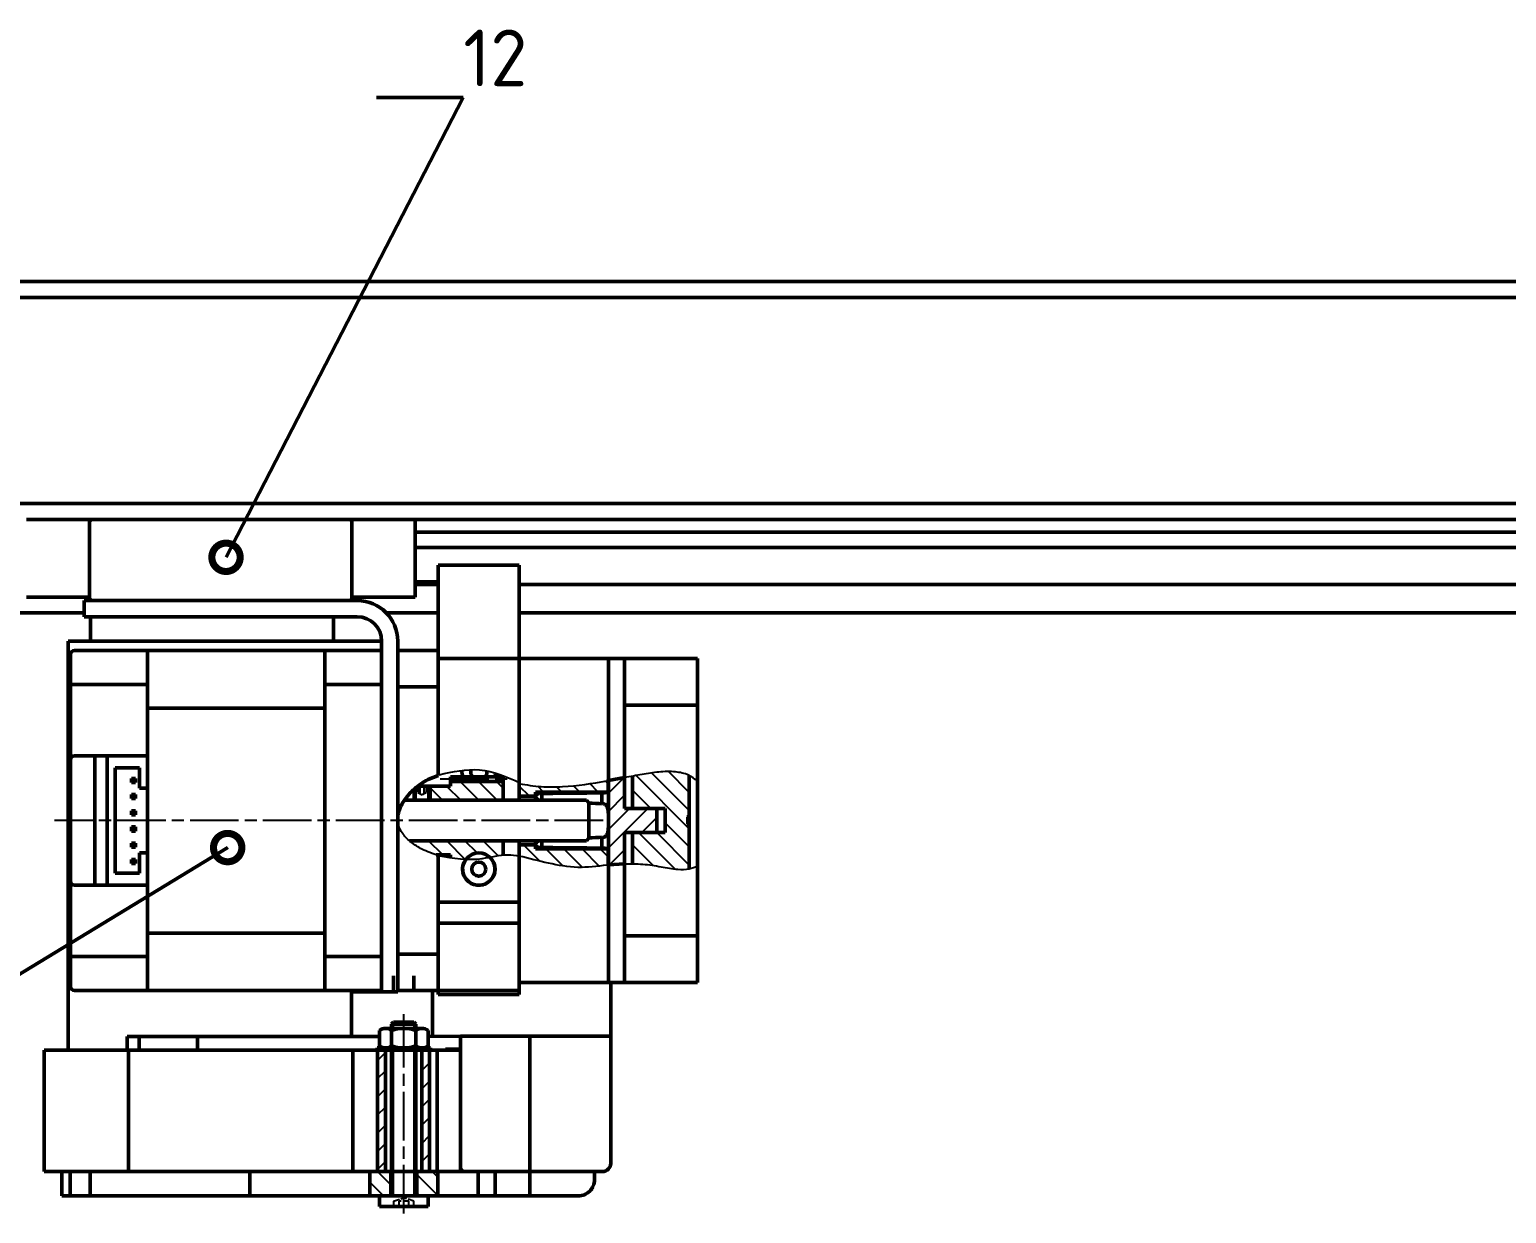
# Model space of a CAD drawing. Header units: millimetres. Extents: x -1615 to 4166, y 5 to 3174.
# Drawn here: x 2804.5 to 2986.9, y 1743.8 to 1889.9 of the extents above; entities that cross this region are included whole.
import ezdxf
from ezdxf import colors
from ezdxf.entities.mleader import LeaderData, LeaderLine
from ezdxf.math import Vec2, Vec3

# ---------------------------------------------------------------- set-up
doc = ezdxf.new("R2010")
doc.units = ezdxf.units.MM
doc.header["$LTSCALE"] = 0.25
doc.linetypes.add('ACAD_ISO02W100', pattern=[15, 12, -3])
doc.linetypes.add('ACAD_ISO08W100', pattern=[36, 24, -3, 6, -3])
doc.layers.get('0').update_dxf_attribs({"lineweight": 50})
for name, color, linetype, lineweight in [('AM_4', 3, 'Continuous', 25), ('duong tam', 2, 'ACAD_ISO08W100', 25), ('Hatch', 5, 'Continuous', 25), ('Net dam', 7, 'Continuous', 50), ('net manh', 3, 'Continuous', 25), ('netdut', 6, 'ACAD_ISO02W100', 25)]:
    doc.layers.add(name, color=color, linetype=linetype, lineweight=lineweight)
doc.styles.add('tieng viet', font='')
doc.styles.get('tieng viet').set_extended_font_data('TCVN 7284')
pattern_1 = [(135, (8.4848, 30.4852), (-1.122532, -1.122532), [])]
pattern_2 = [(45, (8.4848, 30.4852), (-1.122532, 1.122532), [])]

# ---------------------------------------------------------------- blocks, each defined once
blk = doc.blocks.new('_DotSmall')
at = {"color": 0, "linetype": 'ByBlock', "const_width": 0.5}
blk.add_lwpolyline([(-0.0625, 0, 1), (0.0625, 0, 1)], format="xyb", close=True, dxfattribs=at)

msp = doc.modelspace()

# ---------------------------------------------------------------- hatches: boundary and pattern name
at = {"layer": 'Hatch'}
h = msp.add_hatch(dxfattribs=at)
h.set_pattern_fill('ANSI31', color=256, scale=0.5, angle=90)
h.set_pattern_definition(pattern_1)
edge = h.paths.add_edge_path()
edge.add_spline(control_points=[(2885.992, 1797.857), (2885.962, 1797.872), (2885.443, 1798.128), (2884.155, 1798.38), (2882.217, 1798.331), (2880.457, 1798.047), (2879.383, 1797.854), (2878.992, 1797.783)], knot_values=[0.1301017, 0.1301017, 0.1301017, 0.1301017, 0.1410395, 0.3187931, 0.5402686, 0.7630691, 0.8909652, 0.8909652, 0.8909652, 0.8909652], degree=3, periodic=0)
edge.add_line((2878.992, 1797.783), (2878.992, 1793.805))
edge.add_line((2878.992, 1793.805), (2881.992, 1793.805))
edge.add_line((2881.992, 1793.805), (2882.992, 1793.805))
edge.add_line((2882.992, 1793.805), (2882.992, 1790.805))
edge.add_line((2882.992, 1790.805), (2878.992, 1790.805))
edge.add_line((2878.992, 1790.805), (2878.992, 1786.969))
edge.add_spline(control_points=[(2877.992, 1786.976), (2878.748, 1786.975), (2880.263, 1786.973), (2882.452, 1786.606), (2884.33, 1786.272), (2885.533, 1786.237), (2885.987, 1786.34), (2885.992, 1786.341)], knot_values=[0, 0, 0, 0, 0.248417, 0.4973716, 0.7273998, 0.8807492, 0.8824121, 0.8824121, 0.8824121, 0.8824121], degree=3, periodic=0)
edge.add_line((2885.992, 1786.341), (2885.992, 1791.713))
edge.add_line((2885.992, 1791.713), (2885.892, 1791.813))
edge.add_line((2885.892, 1791.813), (2885.792, 1791.913))
edge.add_line((2885.792, 1791.913), (2885.792, 1792.696))
edge.add_line((2885.792, 1792.696), (2885.892, 1792.796))
edge.add_line((2885.892, 1792.796), (2885.992, 1792.896))
edge.add_line((2885.992, 1792.896), (2885.992, 1797.857))
h = msp.add_hatch(dxfattribs=at)
h.set_pattern_fill('ANSI31', color=256, scale=0.5, angle=90)
h.set_pattern_definition(pattern_1)
h.paths.add_polyline_path([(2862.998, 1797.127), (2856.498, 1797.127), (2856.498, 1796.555), (2853.998, 1796.555), (2853.998, 1794.805), (2854.998, 1794.805), (2862.998, 1794.801)])
h = msp.add_hatch(dxfattribs=at)
h.set_pattern_fill('ANSI31', color=256, scale=0.5, angle=90)
h.set_pattern_definition(pattern_1)
edge = h.paths.add_edge_path()
edge.add_spline(control_points=[(2875.998, 1797.228), (2875.996, 1797.228), (2875.992, 1797.227), (2875.959, 1797.221), (2875.909, 1797.212), (2875.853, 1797.202), (2875.814, 1797.195), (2875.798, 1797.192)], knot_values=[0, 0, 0, 0, 0.2100237, 0.4199856, 0.6314518, 0.8461478, 1, 1, 1, 1], degree=3, periodic=0)
edge.add_spline(control_points=[(2875.798, 1797.192), (2873.983, 1796.89), (2871.301, 1796.443), (2867.662, 1796.422), (2865.896, 1796.707), (2864.998, 1796.852)], knot_values=[0, 0, 0, 0, 0.5070392, 0.7493801, 1, 1, 1, 1], degree=3, periodic=0)
edge.add_line((2864.998, 1796.852), (2864.998, 1795.305))
edge.add_line((2864.998, 1795.305), (2866.998, 1795.305))
edge.add_line((2866.998, 1795.305), (2866.998, 1795.805))
edge.add_line((2866.998, 1795.805), (2875.97, 1795.805))
edge.add_line((2875.97, 1795.805), (2875.97, 1797.223))
h = msp.add_hatch(dxfattribs=at)
h.set_pattern_fill('ANSI31', color=256, scale=0.5)
h.set_pattern_definition(pattern_2)
h.paths.add_polyline_path([(2881.992, 1793.805), (2877.992, 1793.805), (2877.992, 1797.598), (2875.992, 1797.227), (2875.992, 1786.815), (2877.992, 1786.976), (2877.992, 1790.805), (2881.992, 1790.805)])
h = msp.add_hatch(dxfattribs=at)
h.set_pattern_fill('ANSI31', color=256, scale=0.5, angle=90)
h.set_pattern_definition(pattern_1)
edge = h.paths.add_edge_path()
edge.add_spline(control_points=[(2851.998, 1796.151), (2851.553, 1795.748), (2851.15, 1795.302), (2850.809, 1794.805)], knot_values=[0.2844095, 0.2844095, 0.2844095, 0.2844095, 0.5287132, 0.5287132, 0.5287132, 0.5287132], degree=3, periodic=0)
edge.add_line((2850.809, 1794.805), (2851.998, 1794.805))
edge.add_line((2851.998, 1794.805), (2851.998, 1796.151))
h = msp.add_hatch(dxfattribs=at)
h.set_pattern_fill('ANSI31', color=256, scale=0.5, angle=90)
h.set_pattern_definition(pattern_1)
edge = h.paths.add_edge_path()
edge.add_line((2862.998, 1789.805), (2851.428, 1789.805))
edge.add_spline(control_points=[(2851.428, 1789.805), (2851.504, 1789.739), (2851.981, 1789.342), (2853.049, 1788.66), (2854.138, 1788.264), (2854.743, 1788.055)], knot_values=[0.0397293, 0.0397293, 0.0397293, 0.0397293, 0.0842436, 0.3131026, 0.5952451, 0.5952451, 0.5952451, 0.5952451], degree=3, periodic=0)
edge.add_line((2854.743, 1788.055), (2854.998, 1788.055))
edge.add_line((2854.998, 1788.055), (2856.498, 1788.055))
edge.add_line((2856.498, 1788.055), (2856.498, 1787.735))
edge.add_spline(control_points=[(2856.498, 1787.735), (2857.143, 1787.646), (2857.787, 1787.574), (2858.429, 1787.545)], knot_values=[1.4985494, 1.4985494, 1.4985494, 1.4985494, 3.430884, 3.430884, 3.430884, 3.430884], degree=3, periodic=0)
edge.add_arc((2859.998, 1786.305), 2, 47.19786, 141.6906, ccw=False)
edge.add_spline(control_points=[(2861.357, 1787.772), (2861.904, 1787.877), (2862.451, 1787.991), (2862.998, 1788.041)], knot_values=[6.3790386, 6.3790386, 6.3790386, 6.3790386, 8.0378511, 8.0378511, 8.0378511, 8.0378511], degree=3, periodic=0)
edge.add_line((2862.998, 1788.041), (2862.998, 1789.805))
h = msp.add_hatch(dxfattribs=at)
h.set_pattern_fill('ANSI31', color=256, scale=0.5, angle=90)
h.set_pattern_definition(pattern_1)
edge = h.paths.add_edge_path()
edge.add_line((2875.97, 1788.805), (2866.998, 1788.805))
edge.add_line((2866.998, 1788.805), (2866.998, 1789.305))
edge.add_line((2866.998, 1789.305), (2864.998, 1789.305))
edge.add_line((2864.998, 1789.305), (2864.998, 1787.92))
edge.add_spline(control_points=[(2864.998, 1787.92), (2866.199, 1787.609), (2868.569, 1786.993), (2872.199, 1786.34), (2874.602, 1786.643), (2875.798, 1786.794)], knot_values=[0, 0, 0, 0, 0.3403778, 0.6716526, 1, 1, 1, 1], degree=3, periodic=0)
edge.add_spline(control_points=[(2875.798, 1786.794), (2875.821, 1786.797), (2875.866, 1786.801), (2875.926, 1786.808), (2875.97, 1786.812), (2875.987, 1786.814), (2875.992, 1786.815)], knot_values=[0, 0, 0, 0, 0.2157916, 0.4316101, 0.6468665, 0.8330296, 0.8330296, 0.8330296, 0.8330296], degree=3, periodic=0)
edge.add_line((2875.97, 1786.812), (2875.97, 1788.805))
h = msp.add_hatch(dxfattribs=at)
h.set_pattern_fill('ANSI31', color=256, scale=0.5)
h.set_pattern_definition(pattern_2)
h.paths.add_polyline_path([(2848.48, 1763.96), (2847.503, 1763.96), (2847.504, 1748.96), (2848.481, 1748.96)])
h = msp.add_hatch(dxfattribs=at)
h.set_pattern_fill('ANSI31', color=256, scale=0.5)
h.set_pattern_definition(pattern_2)
h.paths.add_polyline_path([(2853.93, 1763.96), (2852.98, 1763.96), (2852.981, 1748.96), (2853.931, 1748.96)])
h = msp.add_hatch(dxfattribs=at)
h.set_pattern_fill('ANSI31', color=256, scale=0.5, angle=90)
h.set_pattern_definition(pattern_1)
h.paths.add_polyline_path([(2849.131, 1748.96), (2848.481, 1748.96), (2848.481, 1748.96), (2847.504, 1748.96), (2846.531, 1748.96), (2846.531, 1745.96), (2849.131, 1745.96)])
h = msp.add_hatch(dxfattribs=at)
h.set_pattern_fill('ANSI31', color=256, scale=0.5, angle=90)
h.set_pattern_definition(pattern_1)
h.paths.add_polyline_path([(2854.93, 1748.96), (2853.931, 1748.96), (2853.931, 1748.96), (2852.981, 1748.96), (2852.331, 1748.96), (2852.331, 1745.96), (2854.93, 1745.96)])

# ---------------------------------------------------------------- linework, layer by layer
at = {"layer": 'AM_4'}
for points in [[(2855.095, 1797.949), (2860.087, 1798.561), (2865.095, 1796.96)], [(2854.998, 1787.967), (2860.45, 1787.618), (2863.592, 1788.067), (2864.998, 1787.92)]]:
    msp.add_spline(points, degree=3, dxfattribs=at)
for points, knots in [([(2886.992, 1797.188), (2886.642, 1797.452), (2885.852, 1798.048), (2884.155, 1798.38), (2882.217, 1798.331), (2880.121, 1797.992), (2878.716, 1797.732), (2877.992, 1797.598)], [0, 0, 0, 0, 0.1410395, 0.3187931, 0.5402686, 0.7630691, 1, 1, 1, 1]), ([(2864.998, 1796.852), (2865.896, 1796.707), (2867.662, 1796.422), (2871.301, 1796.443), (2873.983, 1796.89), (2875.798, 1797.192)], [0, 0, 0, 0, 0.2506199, 0.4929608, 1, 1, 1, 1]), ([(2854.998, 1787.967), (2854.308, 1788.204), (2853.125, 1788.611), (2851.663, 1789.546), (2850.743, 1790.435), (2850.189, 1791.304), (2850.061, 1791.833), (2849.998, 1792.091)], [0, 0, 0, 0, 0.32187177, 0.55073076, 0.76086967, 0.88331748, 1, 1, 1, 1]), ([(2875.798, 1786.794), (2874.602, 1786.643), (2872.199, 1786.34), (2868.569, 1786.993), (2866.199, 1787.609), (2864.998, 1787.92)], [0, 0, 0, 0, 0.3283474, 0.6596222, 1, 1, 1, 1]), ([(2877.992, 1786.976), (2878.748, 1786.975), (2880.263, 1786.973), (2882.452, 1786.606), (2884.33, 1786.272), (2885.9, 1786.226), (2886.659, 1786.565), (2886.992, 1786.713)], [0, 0, 0, 0, 0.248417, 0.4973716, 0.7273998, 0.8807492, 1, 1, 1, 1])]:
    msp.add_open_spline(points, degree=3, knots=knots, dxfattribs=at)
at = {"layer": 'duong tam'}
for p, q in [((2855.248, 1797.455), (2864.248, 1797.455)), ((2875.348, 1792.305), (2807.598, 1792.305)), ((2850.731, 1763.96), (2850.731, 1768.383)), ((2850.731, 1743.795), (2850.731, 1763.96))]:
    msp.add_line(p, q, dxfattribs=at)
at = {"layer": 'Net dam'}
for p, q in [((2643.867, 1858.852), (3042.771, 1858.852)), ((2643.867, 1856.852), (3042.771, 1856.852)), ((2689.521, 1831.455), (3043.271, 1831.455)), ((2804.14, 1829.455), (2811.94, 1829.455)), ((2811.94, 1829.455), (2812.14, 1829.455)), ((2812.14, 1829.455), (2811.94, 1829.255)), ((2811.94, 1829.455), (2811.94, 1829.255)), ((2811.94, 1829.255), (2811.94, 1829.055)), ((2811.94, 1820.785), (2811.94, 1829.055)), ((2812.14, 1829.455), (2844.14, 1829.455)), ((2844.14, 1829.455), (2844.34, 1829.455)), ((2844.34, 1829.255), (2844.14, 1829.455)), ((2844.34, 1829.255), (2844.34, 1829.455)), ((2844.34, 1829.455), (2852.14, 1829.455)), ((2844.34, 1829.055), (2844.34, 1829.255)), ((2844.34, 1829.055), (2844.34, 1820.785)), ((2852.14, 1829.455), (3043.271, 1829.455)), ((2852.14, 1829.455), (2852.14, 1829.055)), ((2852.14, 1820.785), (2852.14, 1829.055)), ((2852.14, 1827.906), (3003.271, 1827.906)), ((2852.14, 1826.004), (3003.271, 1826.004)), ((2864.998, 1823.805), (2854.998, 1823.805)), ((2854.998, 1823.805), (2854.998, 1821.046)), ((2864.998, 1821.046), (2864.998, 1823.805)), ((2852.14, 1821.755), (2854.998, 1821.755)), ((2811.94, 1820.585), (2811.94, 1820.785)), ((2811.94, 1820.585), (2811.94, 1819.655)), ((2844.34, 1820.785), (2844.34, 1820.585)), ((2844.34, 1819.655), (2844.34, 1820.585)), ((2854.998, 1821.455), (2852.14, 1821.455)), ((2852.14, 1819.855), (2852.14, 1820.785)), ((2854.998, 1821.046), (2854.998, 1817.052)), ((3003.271, 1821.455), (2864.998, 1821.455)), ((2864.998, 1821.046), (2864.998, 1817.052)), ((2811.94, 1819.855), (2804.14, 1819.855)), ((2811.282, 1817.455), (2811.282, 1819.455)), ((2811.282, 1819.455), (2844.998, 1819.455)), ((2811.94, 1819.655), (2812.04, 1819.555)), ((2812.14, 1819.455), (2812.04, 1819.555)), ((2844.24, 1819.555), (2844.14, 1819.455)), ((2844.34, 1819.655), (2844.24, 1819.555)), ((2852.14, 1819.855), (2844.34, 1819.855)), ((2697.78, 1817.955), (2811.282, 1817.955)), ((2811.282, 1817.455), (2844.998, 1817.455)), ((2812.066, 1814.455), (2812.066, 1817.455)), ((2842.066, 1817.455), (2842.066, 1814.455)), ((2848.569, 1817.955), (2854.998, 1817.955)), ((2854.998, 1817.052), (2854.998, 1813.4)), ((2864.998, 1817.955), (3017.271, 1817.955)), ((2864.998, 1817.052), (2864.998, 1813.4)), ((2809.282, 1814.455), (2809.282, 1763.958)), ((2844.998, 1814.455), (2809.282, 1814.455)), ((2844.998, 1814.455), (2847.923, 1814.455)), ((2847.998, 1814.455), (2847.998, 1771.155)), ((2849.998, 1814.455), (2849.998, 1792.882)), ((2809.598, 1809.098), (2809.598, 1812.805)), ((2810.098, 1813.305), (2819.098, 1813.305)), ((2819.098, 1813.305), (2819.098, 1809.098)), ((2819.098, 1813.305), (2840.998, 1813.305)), ((2840.998, 1813.305), (2847.998, 1813.305)), ((2840.998, 1813.305), (2840.998, 1806.192)), ((2854.998, 1813.305), (2849.998, 1813.305)), ((2854.998, 1813.4), (2854.998, 1813.305)), ((2854.998, 1813.305), (2854.998, 1808.805)), ((2864.998, 1813.4), (2864.998, 1812.305)), ((2864.998, 1812.298), (2854.998, 1812.298)), ((2875.798, 1812.305), (2864.998, 1812.305)), ((2864.998, 1796.852), (2864.998, 1812.305)), ((2875.998, 1812.305), (2875.798, 1812.305)), ((2875.992, 1808.305), (2875.998, 1812.305)), ((2875.998, 1812.305), (2877.992, 1812.305)), ((2886.992, 1812.305), (2877.992, 1812.305)), ((2877.992, 1808.305), (2877.992, 1812.305)), ((2886.992, 1806.532), (2886.992, 1812.305)), ((2810.098, 1809.098), (2809.598, 1809.098)), ((2809.598, 1799.805), (2809.598, 1809.098)), ((2810.098, 1809.098), (2819.098, 1809.098)), ((2819.098, 1800.305), (2819.098, 1809.098)), ((2840.998, 1809.098), (2847.998, 1809.098)), ((2849.998, 1808.805), (2854.998, 1808.805)), ((2854.998, 1808.805), (2854.998, 1797.841)), ((2875.992, 1797.227), (2875.992, 1808.305)), ((2877.992, 1808.305), (2877.992, 1807.805)), ((2877.992, 1807.805), (2877.992, 1797.598)), ((2840.998, 1806.192), (2819.098, 1806.192)), ((2840.998, 1806.192), (2840.998, 1778.417)), ((2877.992, 1806.532), (2886.992, 1806.532)), ((2886.992, 1803.999), (2886.992, 1806.532)), ((2886.992, 1803.999), (2886.992, 1802.723)), ((2886.992, 1797.188), (2886.992, 1802.723)), ((2812.598, 1800.305), (2810.098, 1800.305)), ((2812.598, 1800.305), (2814.098, 1800.305)), ((2812.598, 1800.305), (2812.598, 1784.305)), ((2814.098, 1800.305), (2814.098, 1799.805)), ((2819.098, 1800.305), (2814.098, 1800.305)), ((2819.098, 1796.305), (2819.098, 1800.305)), ((2809.598, 1784.805), (2809.598, 1799.805)), ((2814.098, 1799.805), (2814.098, 1784.805)), ((2815.098, 1798.805), (2818.098, 1798.805)), ((2815.098, 1785.805), (2815.098, 1798.805)), ((2818.098, 1798.805), (2818.098, 1796.305)), ((2859, 1798.368), (2859.013, 1798.475)), ((2817.098, 1797.305), (2817.098, 1797.505)), ((2817.598, 1797.505), (2817.098, 1797.505)), ((2817.098, 1797.205), (2817.098, 1797.305)), ((2817.098, 1797.305), (2817.598, 1797.305)), ((2817.098, 1797.205), (2817.598, 1797.205)), ((2817.098, 1797.005), (2817.098, 1797.205)), ((2817.098, 1797.005), (2817.598, 1797.005)), ((2817.598, 1797.505), (2817.598, 1797.305)), ((2817.598, 1797.305), (2817.598, 1797.205)), ((2817.598, 1797.205), (2817.598, 1797.005)), ((2819.098, 1796.305), (2818.098, 1796.305)), ((2819.098, 1788.305), (2819.098, 1796.305)), ((2853.998, 1796.555), (2852.476, 1796.555)), ((2856.498, 1796.555), (2853.998, 1796.555)), ((2853.998, 1796.555), (2853.998, 1794.805)), ((2856.498, 1797.703), (2856.498, 1797.705)), ((2862.998, 1797.704), (2856.498, 1797.704)), ((2856.498, 1797.703), (2862.998, 1797.703)), ((2856.498, 1796.552), (2856.498, 1797.703)), ((2856.498, 1797.127), (2862.998, 1797.127)), ((2862.998, 1797.703), (2862.998, 1797.705)), ((2862.998, 1794.8), (2862.998, 1797.703)), ((2864.998, 1795.301), (2864.998, 1796.852)), ((2875.97, 1795.805), (2875.97, 1797.223)), ((2875.992, 1797.227), (2877.992, 1797.598)), ((2875.992, 1797.196), (2875.992, 1786.815)), ((2877.992, 1793.805), (2877.992, 1797.598)), ((2878.992, 1793.805), (2878.992, 1797.783)), ((2885.992, 1792.896), (2885.992, 1797.86)), ((2886.992, 1797.188), (2886.992, 1786.713)), ((2817.098, 1795.305), (2817.098, 1795.505)), ((2817.598, 1795.505), (2817.098, 1795.505)), ((2817.098, 1795.205), (2817.098, 1795.305)), ((2817.098, 1795.305), (2817.598, 1795.305)), ((2817.098, 1795.205), (2817.598, 1795.205)), ((2817.098, 1795.005), (2817.098, 1795.205)), ((2817.098, 1795.005), (2817.598, 1795.005)), ((2817.598, 1795.505), (2817.598, 1795.305)), ((2817.598, 1795.305), (2817.598, 1795.205)), ((2817.598, 1795.205), (2817.598, 1795.005)), ((2854.998, 1794.805), (2850.809, 1794.805)), ((2851.998, 1794.805), (2851.998, 1796.151)), ((2853.998, 1794.805), (2851.998, 1794.805)), ((2854.998, 1794.8), (2862.998, 1794.8)), ((2854.998, 1794.8), (2864.998, 1794.8)), ((2864.998, 1794.805), (2862.998, 1794.805)), ((2866.998, 1795.305), (2864.998, 1795.305)), ((2864.998, 1794.805), (2864.998, 1795.301)), ((2873.298, 1794.805), (2864.998, 1794.805)), ((2875.97, 1795.805), (2866.998, 1795.805)), ((2866.998, 1795.305), (2866.998, 1795.805)), ((2866.998, 1795.305), (2866.998, 1794.805)), ((2867.762, 1795.64), (2867.762, 1794.805)), ((2873.598, 1794.505), (2873.298, 1794.805)), ((2873.598, 1794.505), (2873.598, 1790.105)), ((2875.208, 1794.378), (2875.208, 1795.712)), ((2875.97, 1795.805), (2875.992, 1795.803)), ((2817.098, 1793.305), (2817.098, 1793.505)), ((2817.598, 1793.505), (2817.098, 1793.505)), ((2817.098, 1793.205), (2817.098, 1793.305)), ((2817.098, 1793.305), (2817.598, 1793.305)), ((2817.098, 1793.205), (2817.598, 1793.205)), ((2817.098, 1793.005), (2817.098, 1793.205)), ((2817.098, 1793.005), (2817.598, 1793.005)), ((2817.598, 1793.505), (2817.598, 1793.305)), ((2817.598, 1793.305), (2817.598, 1793.205)), ((2817.598, 1793.205), (2817.598, 1793.005)), ((2849.998, 1792.091), (2849.998, 1792.882)), ((2881.992, 1793.805), (2877.992, 1793.805)), ((2882.992, 1793.805), (2878.992, 1793.805)), ((2881.992, 1790.805), (2881.992, 1793.805)), ((2882.992, 1793.805), (2882.992, 1790.805)), ((2885.792, 1792.696), (2885.892, 1792.796)), ((2885.792, 1791.913), (2885.792, 1792.696)), ((2885.892, 1792.796), (2885.992, 1792.896)), ((2885.892, 1791.813), (2885.892, 1792.796)), ((2817.098, 1791.305), (2817.098, 1791.505)), ((2817.598, 1791.505), (2817.098, 1791.505)), ((2817.098, 1791.305), (2817.098, 1791.205)), ((2817.098, 1791.305), (2817.598, 1791.305)), ((2817.598, 1791.205), (2817.098, 1791.205)), ((2817.098, 1791.205), (2817.098, 1791.005)), ((2817.598, 1791.005), (2817.098, 1791.005)), ((2817.598, 1791.505), (2817.598, 1791.305)), ((2817.598, 1791.305), (2817.598, 1791.205)), ((2817.598, 1791.205), (2817.598, 1791.005)), ((2849.998, 1792.091), (2849.998, 1771.155)), ((2877.992, 1790.805), (2881.992, 1790.805)), ((2877.992, 1786.976), (2877.992, 1790.805)), ((2878.992, 1790.805), (2882.992, 1790.805)), ((2878.992, 1786.996), (2878.992, 1790.805)), ((2885.892, 1791.813), (2885.792, 1791.913)), ((2885.992, 1791.713), (2885.892, 1791.813)), ((2885.992, 1786.341), (2885.992, 1791.713)), ((2817.098, 1789.305), (2817.098, 1789.505)), ((2817.598, 1789.505), (2817.098, 1789.505)), ((2817.098, 1789.205), (2817.098, 1789.305)), ((2817.098, 1789.305), (2817.598, 1789.305)), ((2817.098, 1789.205), (2817.598, 1789.205)), ((2817.098, 1789.005), (2817.098, 1789.205)), ((2817.098, 1789.005), (2817.598, 1789.005)), ((2817.598, 1789.505), (2817.598, 1789.305)), ((2817.598, 1789.305), (2817.598, 1789.205)), ((2817.598, 1789.205), (2817.598, 1789.005)), ((2862.998, 1789.805), (2851.428, 1789.805)), ((2862.998, 1788.041), (2862.998, 1789.809)), ((2862.998, 1789.805), (2864.998, 1789.805)), ((2864.998, 1789.805), (2873.298, 1789.805)), ((2864.998, 1789.309), (2864.998, 1789.805)), ((2864.998, 1787.92), (2864.998, 1789.309)), ((2864.998, 1789.305), (2866.998, 1789.305)), ((2866.998, 1789.805), (2866.998, 1789.305)), ((2866.998, 1788.805), (2866.998, 1789.305)), ((2867.762, 1789.805), (2867.762, 1788.969)), ((2873.598, 1790.105), (2873.298, 1789.805)), ((2875.208, 1788.897), (2875.208, 1790.232)), ((2817.098, 1787.305), (2817.098, 1787.505)), ((2817.598, 1787.505), (2817.098, 1787.505)), ((2817.098, 1787.305), (2817.098, 1787.205)), ((2817.098, 1787.305), (2817.598, 1787.305)), ((2817.598, 1787.205), (2817.098, 1787.205)), ((2817.098, 1787.205), (2817.098, 1787.005)), ((2817.598, 1787.505), (2817.598, 1787.305)), ((2817.598, 1787.305), (2817.598, 1787.205)), ((2817.598, 1787.205), (2817.598, 1787.005)), ((2818.098, 1788.305), (2818.098, 1785.805)), ((2818.098, 1788.305), (2819.098, 1788.305)), ((2819.098, 1784.805), (2819.098, 1788.305)), ((2854.743, 1788.055), (2854.998, 1788.055)), ((2854.998, 1788.055), (2856.498, 1788.055)), ((2854.998, 1787.967), (2854.998, 1778.596)), ((2856.498, 1787.735), (2856.498, 1788.057)), ((2864.998, 1780.034), (2864.998, 1787.92)), ((2866.998, 1788.805), (2875.97, 1788.805)), ((2875.992, 1788.806), (2875.97, 1788.805)), ((2875.97, 1786.812), (2875.97, 1788.805)), ((2818.098, 1785.805), (2815.098, 1785.805)), ((2817.598, 1787.005), (2817.098, 1787.005)), ((2877.992, 1786.976), (2875.992, 1786.815)), ((2875.992, 1776.305), (2875.992, 1786.815)), ((2877.992, 1786.976), (2877.992, 1776.805)), ((2886.992, 1781.886), (2886.992, 1786.713)), ((2809.598, 1775.512), (2809.598, 1784.805)), ((2810.098, 1784.305), (2812.598, 1784.305)), ((2814.098, 1784.305), (2812.598, 1784.305)), ((2814.098, 1784.805), (2814.098, 1784.305)), ((2814.098, 1784.305), (2819.098, 1784.305)), ((2819.098, 1784.805), (2819.098, 1784.305)), ((2819.098, 1784.305), (2819.098, 1775.512)), ((2854.998, 1782.213), (2864.998, 1782.213)), ((2886.992, 1781.886), (2886.992, 1780.611)), ((2864.998, 1780.039), (2864.998, 1779.638)), ((2886.992, 1778.077), (2886.992, 1780.611)), ((2886.992, 1780.611), (2886.992, 1772.305)), ((2840.998, 1778.417), (2819.098, 1778.417)), ((2840.998, 1771.305), (2840.998, 1778.417)), ((2864.998, 1779.638), (2854.998, 1779.638)), ((2854.998, 1778.596), (2854.998, 1774.581)), ((2864.998, 1773.641), (2864.998, 1779.638)), ((2877.992, 1778.077), (2886.992, 1778.077)), ((2886.992, 1772.305), (2886.992, 1778.077)), ((2875.992, 1774.783), (2875.992, 1776.305)), ((2877.992, 1776.805), (2877.992, 1776.305)), ((2877.992, 1772.305), (2877.992, 1776.305)), ((2819.098, 1775.512), (2809.598, 1775.512)), ((2809.598, 1771.805), (2809.598, 1775.512)), ((2819.098, 1771.305), (2819.098, 1775.512)), ((2847.998, 1775.512), (2840.998, 1775.512)), ((2840.998, 1775.512), (2840.998, 1775.158)), ((2840.998, 1771.451), (2840.998, 1775.158)), ((2854.998, 1775.805), (2849.998, 1775.805)), ((2854.998, 1774.581), (2854.998, 1771.305)), ((2875.998, 1772.305), (2875.998, 1775.056)), ((2849.481, 1773.137), (2849.481, 1771.412)), ((2851.981, 1771.412), (2851.981, 1773.137)), ((2864.998, 1772.305), (2864.998, 1773.642)), ((2819.098, 1771.305), (2810.098, 1771.305)), ((2819.098, 1771.305), (2840.998, 1771.305)), ((2847.998, 1771.305), (2840.998, 1771.305)), ((2844.282, 1765.66), (2844.282, 1771.155)), ((2844.998, 1771.155), (2844.282, 1771.155)), ((2847.998, 1771.155), (2844.998, 1771.155)), ((2847.998, 1771.155), (2849.998, 1771.155)), ((2854.998, 1771.305), (2849.998, 1771.305)), ((2854.282, 1771.305), (2854.282, 1765.66)), ((2854.998, 1771.305), (2864.998, 1771.305)), ((2854.998, 1771.305), (2854.998, 1770.805)), ((2854.998, 1770.805), (2864.998, 1770.805)), ((2864.998, 1771.305), (2864.998, 1772.331)), ((2875.798, 1772.305), (2864.998, 1772.305)), ((2864.998, 1770.805), (2864.998, 1771.305)), ((2875.798, 1772.305), (2875.998, 1772.305)), ((2875.998, 1772.305), (2877.992, 1772.305)), ((2876.281, 1765.662), (2876.28, 1772.305)), ((2877.992, 1772.305), (2886.992, 1772.305)), ((2849.231, 1767.178), (2849.481, 1767.428)), ((2849.231, 1766.635), (2849.231, 1767.178)), ((2849.231, 1767.178), (2852.231, 1767.178)), ((2851.981, 1767.428), (2849.481, 1767.428)), ((2852.231, 1767.178), (2851.981, 1767.428)), ((2852.231, 1767.178), (2852.231, 1766.635)), ((2816.582, 1765.658), (2816.582, 1763.958)), ((2818.072, 1765.658), (2818.072, 1763.958)), ((2825.286, 1765.659), (2847.731, 1765.66)), ((2825.286, 1763.959), (2825.286, 1765.659)), ((2847.731, 1764.498), (2847.731, 1766.372)), ((2848.481, 1766.635), (2852.981, 1766.635)), ((2849.231, 1764.493), (2849.231, 1766.378)), ((2852.231, 1764.493), (2852.231, 1766.378)), ((2853.731, 1766.372), (2853.731, 1764.498)), ((2853.731, 1765.66), (2857.73, 1765.661)), ((2857.73, 1765.661), (2866.281, 1765.661)), ((2857.73, 1763.961), (2857.73, 1765.661)), ((2866.281, 1765.661), (2866.281, 1754.961)), ((2876.282, 1749.962), (2876.281, 1765.662)), ((2806.332, 1763.957), (2806.333, 1748.957)), ((2816.763, 1748.958), (2816.762, 1763.958)), ((2844.432, 1748.96), (2844.431, 1763.96)), ((2847.431, 1764.235), (2852.181, 1764.235)), ((2847.431, 1764.235), (2847.431, 1763.96)), ((2847.431, 1763.96), (2854.031, 1763.96)), ((2847.503, 1763.96), (2847.504, 1748.96)), ((2848.48, 1763.96), (2847.503, 1763.96)), ((2852.981, 1764.235), (2847.731, 1764.235)), ((2847.981, 1763.96), (2849.231, 1763.96)), ((2848.481, 1748.96), (2848.48, 1763.96)), ((2849.231, 1763.96), (2849.231, 1764.235)), ((2849.231, 1745.96), (2849.231, 1763.96)), ((2852.231, 1764.235), (2852.231, 1763.96)), ((2854.031, 1764.235), (2852.231, 1764.235)), ((2852.231, 1763.96), (2853.481, 1763.96)), ((2852.231, 1763.96), (2852.231, 1745.96)), ((2852.98, 1763.96), (2852.981, 1748.96)), ((2853.93, 1763.96), (2852.98, 1763.96)), ((2853.93, 1763.96), (2853.931, 1748.96)), ((2854.031, 1763.96), (2854.031, 1764.235)), ((2854.844, 1763.96), (2857.731, 1763.961)), ((2854.845, 1748.96), (2854.844, 1763.96)), ((2855.882, 1764.06), (2857.73, 1764.061)), ((2855.882, 1763.961), (2855.882, 1764.06)), ((2857.731, 1763.961), (2857.731, 1762.361)), ((2857.731, 1754.961), (2857.73, 1762.361)), ((2857.73, 1762.361), (2857.73, 1762.361)), ((2857.731, 1754.961), (2857.731, 1749.461)), ((2866.282, 1748.961), (2866.281, 1754.961)), ((2808.531, 1748.958), (2808.531, 1745.958)), ((2809.55, 1745.958), (2809.55, 1748.958)), ((2812.021, 1745.958), (2812.021, 1748.958)), ((2831.731, 1745.959), (2831.731, 1748.959)), ((2846.531, 1745.96), (2846.531, 1748.96)), ((2849.131, 1748.96), (2846.531, 1748.96)), ((2848.481, 1748.96), (2847.504, 1748.96)), ((2849.131, 1745.96), (2849.131, 1748.96)), ((2849.131, 1748.96), (2852.331, 1748.96)), ((2852.331, 1748.96), (2852.331, 1745.96)), ((2854.93, 1748.96), (2852.331, 1748.96)), ((2853.931, 1748.96), (2852.981, 1748.96)), ((2854.93, 1748.96), (2854.93, 1745.96)), ((2857.731, 1748.961), (2857.731, 1750.169)), ((2857.731, 1749.976), (2857.731, 1748.961)), ((2859.93, 1748.961), (2859.93, 1745.961)), ((2861.087, 1748.961), (2859.93, 1748.961)), ((2862.006, 1745.961), (2862.006, 1748.961)), ((2866.282, 1748.961), (2866.282, 1745.961)), ((2874.282, 1747.962), (2874.282, 1748.962)), ((2809.55, 1745.958), (2812.021, 1745.958)), ((2815.051, 1745.958), (2831.731, 1745.959)), ((2849.131, 1745.96), (2846.531, 1745.96)), ((2847.731, 1744.67), (2847.731, 1745.96)), ((2847.731, 1745.96), (2853.731, 1745.96)), ((2849.131, 1745.96), (2852.331, 1745.96)), ((2854.93, 1745.96), (2852.331, 1745.96)), ((2853.731, 1745.96), (2853.731, 1744.67)), ((2859.93, 1745.961), (2862.006, 1745.961)), ((2853.731, 1744.67), (2847.731, 1744.67))]:
    msp.add_line(p, q, dxfattribs=at)
at = {"layer": 'Net dam', "flags": 128}
for points in [[(2816.582, 1765.658), (2816.609, 1765.658), (2816.688, 1765.658), (2816.819, 1765.658), (2816.998, 1765.658), (2817.218, 1765.658), (2817.476, 1765.658), (2817.763, 1765.658), (2818.072, 1765.658)], [(2825.286, 1765.659), (2824.656, 1765.659), (2823.795, 1765.658), (2822.769, 1765.658), (2821.658, 1765.658), (2820.551, 1765.658), (2819.533, 1765.658), (2818.685, 1765.658), (2818.072, 1765.658)], [(2866.281, 1765.661), (2868.231, 1765.661), (2870.107, 1765.661), (2871.836, 1765.661), (2873.352, 1765.662), (2874.595, 1765.662), (2875.519, 1765.662), (2876.088, 1765.662), (2876.281, 1765.662)], [(2806.332, 1763.957), (2806.416, 1763.957), (2806.86, 1763.957), (2807.679, 1763.958), (2808.859, 1763.958), (2810.383, 1763.958), (2812.228, 1763.958), (2814.365, 1763.958), (2816.762, 1763.958)], [(2816.762, 1763.958), (2819.253, 1763.958), (2821.915, 1763.958), (2824.709, 1763.959), (2827.595, 1763.959), (2830.529, 1763.959), (2833.469, 1763.959), (2836.371, 1763.959), (2839.193, 1763.96), (2841.893, 1763.96), (2844.431, 1763.96)], [(2844.431, 1763.96), (2844.866, 1763.96), (2845.341, 1763.96), (2845.829, 1763.96), (2846.299, 1763.96), (2846.725, 1763.96), (2847.081, 1763.96), (2847.345, 1763.96), (2847.503, 1763.96)], [(2852.98, 1763.96), (2852.808, 1763.96), (2852.321, 1763.96), (2851.591, 1763.96), (2850.73, 1763.96), (2849.869, 1763.96), (2849.139, 1763.96), (2848.651, 1763.96), (2848.48, 1763.96)], [(2853.93, 1763.96), (2854.225, 1763.96), (2854.606, 1763.96), (2854.809, 1763.96), (2854.844, 1763.96)], [(2806.333, 1748.957), (2806.417, 1748.957), (2806.861, 1748.957), (2807.68, 1748.957), (2808.86, 1748.958), (2810.384, 1748.958), (2812.229, 1748.958), (2814.366, 1748.958), (2816.763, 1748.958)], [(2816.763, 1748.958), (2819.254, 1748.958), (2821.916, 1748.958), (2824.71, 1748.959), (2827.596, 1748.959), (2830.53, 1748.959), (2833.47, 1748.959), (2836.372, 1748.959), (2839.194, 1748.959), (2841.894, 1748.96), (2844.432, 1748.96)], [(2846.531, 1748.96), (2846.3, 1748.96), (2845.829, 1748.96), (2845.342, 1748.96), (2844.867, 1748.96), (2844.432, 1748.96)], [(2854.93, 1748.96), (2855.026, 1748.96), (2855.311, 1748.96), (2855.773, 1748.96), (2856.395, 1748.961), (2857.152, 1748.961), (2858.017, 1748.961), (2858.955, 1748.961), (2859.93, 1748.961)], [(2866.282, 1748.961), (2866.097, 1748.961), (2865.56, 1748.961), (2864.716, 1748.961), (2863.638, 1748.961), (2862.42, 1748.961), (2861.165, 1748.961), (2861.087, 1748.961)], [(2875.282, 1748.962), (2875.109, 1748.962), (2874.597, 1748.962), (2873.765, 1748.962), (2872.646, 1748.962), (2871.282, 1748.961), (2869.726, 1748.961), (2868.037, 1748.961), (2866.282, 1748.961)], [(2808.531, 1745.958), (2808.573, 1745.958), (2808.907, 1745.958), (2809.55, 1745.958)], [(2815.051, 1745.958), (2814.622, 1745.958), (2814.198, 1745.958), (2813.784, 1745.958), (2813.385, 1745.958), (2813.005, 1745.958), (2812.648, 1745.958), (2812.319, 1745.958), (2812.021, 1745.958)], [(2846.531, 1745.96), (2845.655, 1745.96), (2844.312, 1745.96), (2842.684, 1745.96), (2840.808, 1745.96), (2838.725, 1745.959), (2836.484, 1745.959), (2834.135, 1745.959), (2831.731, 1745.959)], [(2859.93, 1745.961), (2858.955, 1745.961), (2858.017, 1745.961), (2857.152, 1745.961), (2856.395, 1745.961), (2855.773, 1745.96), (2855.311, 1745.96), (2855.026, 1745.96), (2854.93, 1745.96)], [(2866.282, 1745.961), (2866.2, 1745.961), (2865.956, 1745.961), (2865.561, 1745.961), (2865.03, 1745.961), (2864.382, 1745.961), (2863.643, 1745.961), (2862.841, 1745.961), (2862.006, 1745.961)], [(2872.282, 1745.962), (2872.166, 1745.962), (2871.825, 1745.961), (2871.271, 1745.961), (2870.524, 1745.961), (2869.615, 1745.961), (2868.578, 1745.961), (2867.452, 1745.961), (2866.282, 1745.961)]]:
    msp.add_lwpolyline(points, dxfattribs=at)
at = {"layer": 'Net dam'}
for radius in [2, 0.875]:
    msp.add_circle((2859.998, 1786.305), radius, dxfattribs=at)
for centre, radius, start, end in [((2844.998, 1814.455), 5, 0, 90), ((2844.998, 1814.455), 3, 0, 90), ((2810.098, 1812.805), 0.5, 90, 180), ((2810.098, 1799.805), 0.5, 90, 180), ((2859.998, 1786.305), 2, 141.6906, 47.19786), ((2810.098, 1784.805), 0.5, 180, 270), ((2810.098, 1771.805), 0.5, 180, 270), ((2848.481, 1765.435), 1.2, 51.31781, 128.68219), ((2850.731, 1762.135), 4.5, 70.52878, 109.47122), ((2852.981, 1765.435), 1.2, 51.31781, 128.68219), ((2848.481, 1765.435), 1.2, 231.31781, 308.68219), ((2850.731, 1768.735), 4.5, 250.52878, 289.47122), ((2852.981, 1765.435), 1.2, 231.31781, 308.68219), ((2875.282, 1749.962), 1, 270.00361, 0.00361), ((2872.282, 1747.962), 2, 270.00361, 0.00361)]:
    msp.add_arc(centre, radius, start, end, dxfattribs=at)
for centre, start_param, end_param in [((2898.106, 1792.305), 1.8014063, 1.8784846), ((2794.456, 1792.305), 0.6339605, 0.6605899), ((2898.106, 1792.305), 4.4047007, 4.481779), ((2794.456, 1792.305), 5.6225955, 5.6492248)]:
    msp.add_ellipse(centre, major_axis=(100.227, 0), ratio=0.0349208, start_param=start_param, end_param=end_param, dxfattribs=at)
for points, knots in [([(2857.921, 1798.398), (2857.919, 1798.358), (2857.916, 1798.119), (2857.981, 1797.893), (2858.036, 1797.704)], [0.78905982, 0.78905982, 0.78905982, 0.78905982, 0.82343654, 1, 1, 1, 1]), ([(2858.998, 1798.305), (2859.014, 1798.156), (2859.04, 1797.912), (2859.19, 1797.734), (2859.249, 1797.664)], [0, 0, 0, 0, 0.60727098, 1, 1, 1, 1]), ([(2860.785, 1797.704), (2860.841, 1797.782), (2860.967, 1797.955), (2860.987, 1798.181), (2860.998, 1798.305)], [0, 0, 0, 0, 0.44846842, 1, 1, 1, 1]), ([(2849.998, 1792.882), (2850.005, 1792.926), (2850.105, 1793.577), (2850.706, 1794.822), (2852.028, 1796.276), (2853.514, 1797.329), (2854.572, 1797.694), (2854.998, 1797.841)], [0, 0, 0, 0, 0.0179839, 0.2686854, 0.5449453, 0.8166301, 1, 1, 1, 1]), ([(2875.998, 1797.228), (2875.996, 1797.228), (2875.992, 1797.227), (2875.959, 1797.221), (2875.909, 1797.212), (2875.853, 1797.202), (2875.814, 1797.195), (2875.798, 1797.192)], [0, 0, 0, 0, 0.2100237, 0.4199856, 0.6314518, 0.8461478, 1, 1, 1, 1]), ([(2866.998, 1795.3), (2867.007, 1795.35), (2867.024, 1795.45), (2867.17, 1795.554), (2867.382, 1795.615), (2867.588, 1795.638), (2867.711, 1795.64), (2867.751, 1795.64)], [0, 0, 0, 0, 0.2419547, 0.4849821, 0.7017955, 0.9022327, 1, 1, 1, 1]), ([(2867.365, 1794.805), (2867.305, 1794.845), (2867.171, 1794.934), (2867.035, 1795.114), (2867.011, 1795.235), (2866.998, 1795.3)], [0, 0, 0, 0, 0.27324826, 0.60214136, 1, 1, 1, 1]), ([(2875.992, 1795.803), (2875.972, 1795.799), (2875.932, 1795.79), (2875.766, 1795.757), (2875.543, 1795.727), (2875.339, 1795.713), (2875.223, 1795.712), (2875.197, 1795.712)], [0, 0, 0, 0, 0.2314365, 0.4627204, 0.6976248, 0.9325973, 1, 1, 1, 1]), ([(2875.208, 1794.378), (2875.257, 1794.384), (2875.354, 1794.397), (2875.498, 1794.361), (2875.645, 1794.281), (2875.804, 1794.111), (2875.959, 1793.733), (2875.979, 1793.372), (2875.992, 1793.132)], [0, 0, 0, 0, 0.08162068, 0.1631928, 0.24361361, 0.37405682, 0.58509914, 1, 1, 1, 1]), ([(2885.992, 1792.896), (2885.992, 1792.887), (2885.992, 1792.87), (2885.992, 1792.733), (2885.992, 1792.537), (2885.992, 1792.305), (2885.992, 1792.072), (2885.992, 1791.877), (2885.992, 1791.74), (2885.992, 1791.722), (2885.992, 1791.713)], [0, 0, 0, 0, 0.1249998, 0.25, 0.3750002, 0.5, 0.6249998, 0.75, 0.8750002, 1, 1, 1, 1]), ([(2875.992, 1791.477), (2875.977, 1791.201), (2875.958, 1790.849), (2875.789, 1790.49), (2875.662, 1790.341), (2875.505, 1790.248), (2875.35, 1790.212), (2875.251, 1790.226), (2875.208, 1790.232)], [0, 0, 0, 0, 0.4757005, 0.6076637, 0.7403873, 0.83385, 0.9280214, 1, 1, 1, 1]), ([(2866.998, 1789.309), (2867.013, 1789.378), (2867.04, 1789.512), (2867.187, 1789.695), (2867.323, 1789.777), (2867.369, 1789.805)], [0, 0, 0, 0, 0.4160247, 0.8025183, 1, 1, 1, 1]), ([(2867.751, 1788.969), (2867.671, 1788.971), (2867.509, 1788.976), (2867.293, 1789.015), (2867.126, 1789.082), (2867.018, 1789.18), (2867.005, 1789.265), (2866.998, 1789.309)], [0, 0, 0, 0, 0.1944466, 0.3888345, 0.58498, 0.7886761, 1, 1, 1, 1]), ([(2875.197, 1788.897), (2875.286, 1788.895), (2875.463, 1788.891), (2875.701, 1788.862), (2875.883, 1788.83), (2875.969, 1788.811), (2875.987, 1788.807), (2875.992, 1788.806)], [0, 0, 0, 0, 0.2295448, 0.4589408, 0.6921421, 0.9279656, 1, 1, 1, 1]), ([(2875.798, 1786.794), (2875.821, 1786.797), (2875.866, 1786.801), (2875.926, 1786.808), (2875.972, 1786.813), (2875.995, 1786.815), (2875.998, 1786.815), (2875.998, 1786.815)], [0, 0, 0, 0, 0.2157916, 0.4316101, 0.6468665, 0.8609782, 1, 1, 1, 1]), ([(2857.731, 1749.461), (2857.751, 1749.338), (2857.79, 1749.094), (2858.084, 1749.005), (2858.231, 1748.961)], [0, 0, 0, 0, 0.5010259, 1, 1, 1, 1])]:
    msp.add_open_spline(points, degree=3, knots=knots, dxfattribs=at)
msp.add_open_spline([(2861.937, 1797.704), (2861.982, 1797.808), (2862.027, 1797.911), (2862.054, 1798.019)], degree=3, dxfattribs=at)
at = {"layer": 'net manh'}
for p, q in [((2852.248, 1794.805), (2852.248, 1796.37)), ((2853.748, 1794.805), (2853.748, 1796.555)), ((2849.481, 1766.635), (2849.481, 1767.428)), ((2851.981, 1767.428), (2851.981, 1766.635)), ((2849.481, 1763.96), (2849.481, 1764.235)), ((2849.481, 1745.96), (2849.481, 1763.96)), ((2851.981, 1764.235), (2851.981, 1763.96)), ((2851.981, 1763.96), (2851.981, 1745.96))]:
    msp.add_line(p, q, dxfattribs=at)
at = {"layer": 'netdut', "ltscale": 0.25}
for p, q in [((2852.49, 1796.555), (2852.49, 1795.755)), ((2853.49, 1796.555), (2853.49, 1795.755)), ((2852.49, 1795.755), (2852.99, 1795.466)), ((2853.49, 1795.755), (2852.99, 1795.466)), ((2849.481, 1745.315), (2850.731, 1745.721)), ((2849.481, 1745.315), (2849.481, 1744.67)), ((2851.356, 1745.315), (2850.106, 1745.315)), ((2850.106, 1745.315), (2850.106, 1744.67)), ((2851.981, 1745.315), (2850.731, 1745.721)), ((2851.356, 1744.67), (2851.356, 1745.315)), ((2851.981, 1744.67), (2851.981, 1745.315))]:
    msp.add_line(p, q, dxfattribs=at)
at = {"layer": 'netdut'}
for p, q in [((2852.74, 1795.61), (2852.74, 1796.555)), ((2853.24, 1795.61), (2853.237, 1796.555))]:
    msp.add_line(p, q, dxfattribs=at)

# ---------------------------------------------------------------- leaders
at = {"layer": 'Net dam'}
ml = msp.add_multileader_mtext('Standard', dxfattribs=at)
ml.set_content('12', color=256, style='tieng viet')
ml.set_leader_properties(color=256, linetype='ByLayer', lineweight=-1)
ml.set_arrow_properties(name='DOTSMALL')
ml.build(insert=Vec2(0, 0))
ml.multileader.update_dxf_attribs({"text_left_attachment_type": 6, "text_right_attachment_type": 6, "dogleg_length": 0, "arrow_head_size": 7})
ctx = ml.context
ctx.base_point, ctx.char_height, ctx.arrow_head_size, ctx.landing_gap_size, ctx.plane_origin = Vec3(2858.078, 1881.547), 7, 7, 0, Vec3(2828.787, 1824.795)
ctx.left_attachment, ctx.right_attachment = 6, 6
notes = []
notes.append((ctx, [(0, (1, 1, 0), (2858.078, 1881.547), (1, 0), 0, [(0, [(2828.787, 1824.795)], 0, [])])]))
ctx.mtext.insert, ctx.mtext.flow_direction = Vec3(2858.078, 1889.947), 5
ml = msp.add_multileader_mtext('Standard', dxfattribs=at)
ml.set_content('14', color=256, style='tieng viet')
ml.set_leader_properties(color=256, linetype='ByLayer', lineweight=-1)
ml.set_arrow_properties(name='DOTSMALL')
ml.build(insert=Vec2(0, 0))
ml.multileader.update_dxf_attribs({"text_left_attachment_type": 6, "text_right_attachment_type": 6, "dogleg_length": 0, "arrow_head_size": 7})
ctx = ml.context
ctx.base_point, ctx.char_height, ctx.arrow_head_size, ctx.landing_gap_size, ctx.plane_origin = Vec3(2753.917, 1747.961), 7, 7, 0, Vec3(2828.991, 1788.962)
ctx.left_attachment, ctx.right_attachment, ctx.text_align_type = 6, 6, 2
notes.append((ctx, [(0, (1, 1, 0), (2761.617, 1747.961), (-1, 0), 0, [(0, [(2828.991, 1788.962)], 0, [])])]))
ctx.mtext.insert, ctx.mtext.alignment, ctx.mtext.flow_direction = Vec3(2761.617, 1756.361), 3, 5
for ctx, leaders in notes:
    for number, flags, end, landing, length, lines in leaders:
        leader = LeaderData()
        leader.index, (leader.has_last_leader_line, leader.has_dogleg_vector, leader.attachment_direction) = number, flags
        leader.last_leader_point, leader.dogleg_vector, leader.dogleg_length = Vec3(end), Vec3(landing), length
        for number, points, colour, breaks in lines:
            line = LeaderLine()
            line.index, line.vertices, line.color, line.breaks = number, Vec3.list(points), colors.encode_raw_color(colour), breaks
            leader.lines.append(line)
        ctx.leaders.append(leader)

doc.saveas('drawing.dxf')
